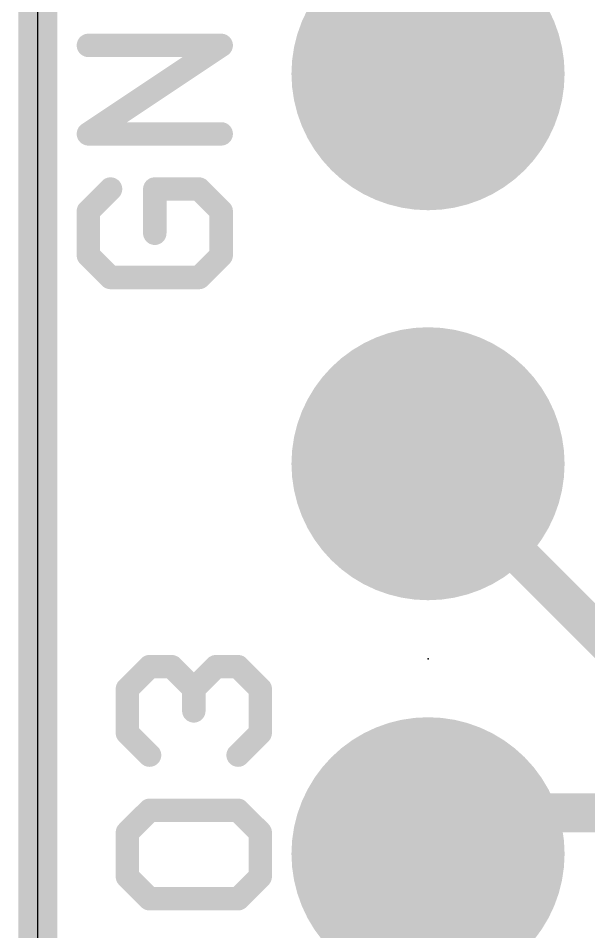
# Model space of a CAD drawing. Extents: x -0.1 to 17.9, y -0.1 to 29.2.
# Drawn here: x -0.13 to 3.59, y 12.19 to 18.14 of the extents above; entities that cross this region are included whole.
import ezdxf

# ---------------------------------------------------------------- set-up
doc = ezdxf.new("R2010")
doc.units = 0
for name, color, linetype in [('1', 12, 'CONTINUOUS'), ('16', 132, 'CONTINUOUS'), ('17', 110, 'CONTINUOUS'), ('20', 53, 'CONTINUOUS'), ('21', 40, 'CONTINUOUS'), ('23', 53, 'CONTINUOUS')]:
    doc.layers.add(name, color=color, linetype=linetype)

# ---------------------------------------------------------------- blocks, each defined once
blk = doc.blocks.new('ROUNDP')
at = {"const_width": 0.5}
blk.add_lwpolyline([(0, -0.25, 1), (0, 0.25, 1), (0, -0.25)], format="xyb", dxfattribs=at)

msp = doc.modelspace()

# ---------------------------------------------------------------- linework, layer by layer
at = {"layer": '1', "const_width": 0.254}
for points in [[(0, 27.94), (0, 0)], [(2.54, 15.24), (3.814, 13.966)], [(2.54, 12.7), (2.806, 12.966)], [(2.806, 12.966), (6.89, 12.966)]]:
    msp.add_lwpolyline(points, dxfattribs=at)
at = {"layer": '1', "const_width": 0.127}
for points in [[(2.5849, 15.2849, 1), (2.4951, 15.1951)], [(2.806, 13.0295, 1), (2.806, 12.9025)], [(2.8509, 12.9211, 1), (2.7611, 13.0109)], [(2.4951, 12.7449, 1), (2.5849, 12.6551)]]:
    msp.add_lwpolyline(points, format="xyb", dxfattribs=at)
at = {"layer": '16', "const_width": 0.254}
msp.add_lwpolyline([(0, 27.813), (0, 0)], dxfattribs=at)
at = {"layer": '20'}
msp.add_line((0, 0), (0, 26.035), dxfattribs=at)
at = {"layer": '21', "const_width": 0.1524}
for points in [[(0.3295, 17.3884), (1.1938, 17.9647)], [(1.1938, 17.9647), (0.3295, 17.9647)], [(1.1938, 17.3884), (0.3295, 17.3884)], [(0.4735, 17.0291), (0.3295, 16.8851)], [(1.0497, 17.0291), (0.7616, 17.0291)], [(0.7616, 17.0291), (0.7616, 16.741)], [(1.1938, 16.8851), (1.0497, 17.0291)], [(0.3295, 16.8851), (0.3295, 16.597)], [(1.1938, 16.597), (1.1938, 16.8851)], [(0.3295, 16.597), (0.4735, 16.4529)], [(1.0497, 16.4529), (1.1938, 16.597)], [(0.4735, 16.4529), (1.0497, 16.4529)], [(0.5835, 13.7742), (0.7275, 13.9183)], [(0.7275, 13.9183), (0.8716, 13.9183)], [(0.8716, 13.9183), (1.0156, 13.7742)], [(1.0156, 13.7742), (1.1597, 13.9183)], [(1.1597, 13.9183), (1.3037, 13.9183)], [(1.3037, 13.9183), (1.4478, 13.7742)], [(0.5835, 13.4861), (0.5835, 13.7742)], [(1.0156, 13.7742), (1.0156, 13.6302)], [(1.4478, 13.7742), (1.4478, 13.4861)], [(0.7275, 13.342), (0.5835, 13.4861)], [(1.4478, 13.4861), (1.3037, 13.342)], [(0.7275, 12.9827), (0.5835, 12.8387)], [(1.3037, 12.9827), (0.7275, 12.9827)], [(1.4478, 12.8387), (1.3037, 12.9827)], [(0.5835, 12.8387), (0.5835, 12.5506)], [(1.4478, 12.5506), (1.4478, 12.8387)], [(0.5835, 12.5506), (0.7275, 12.4065)], [(1.3037, 12.4065), (1.4478, 12.5506)], [(0.7275, 12.4065), (1.3037, 12.4065)]]:
    msp.add_lwpolyline(points, dxfattribs=at)
at = {"layer": '21', "const_width": 0.0762}
for points in [[(0.3295, 18.0028, 1), (0.3295, 17.9266)], [(1.2149, 17.933, 1), (1.1727, 17.9964)], [(1.1938, 17.9266, 1), (1.1938, 18.0028)], [(0.3083, 17.4201, 1), (0.3506, 17.3567)], [(0.3295, 17.4265, 1), (0.3295, 17.3503)], [(1.1938, 17.3503, 1), (1.1938, 17.4265)], [(0.5005, 17.0022, 1), (0.4466, 17.0561)], [(0.7616, 17.0672, 1), (0.7616, 16.991)], [(0.7997, 17.0291, 1), (0.7235, 17.0291)], [(1.0767, 17.0561, 1), (1.0228, 17.0022)], [(1.0497, 16.991, 1), (1.0497, 17.0672)], [(0.3676, 16.8851, 1), (0.2914, 16.8851)], [(1.2319, 16.8851, 1), (1.1557, 16.8851)], [(0.3025, 16.912, 1), (0.3564, 16.8581)], [(1.1669, 16.8581, 1), (1.2207, 16.912)], [(0.7235, 16.741, 1), (0.7997, 16.741)], [(0.3564, 16.6239, 1), (0.3025, 16.57)], [(1.2207, 16.57, 1), (1.1669, 16.6239)], [(0.2914, 16.597, 1), (0.3676, 16.597)], [(1.1557, 16.597, 1), (1.2319, 16.597)], [(0.4735, 16.491, 1), (0.4735, 16.4148)], [(0.4466, 16.426, 1), (0.5005, 16.4799)], [(1.0228, 16.4799, 1), (1.0767, 16.426)], [(1.0497, 16.4148, 1), (1.0497, 16.491)], [(0.7275, 13.9564, 1), (0.7275, 13.8802)], [(0.7545, 13.8913, 1), (0.7006, 13.9452)], [(0.8985, 13.9452, 1), (0.8446, 13.8913)], [(0.8716, 13.8802, 1), (0.8716, 13.9564)], [(1.1597, 13.9564, 1), (1.1597, 13.8802)], [(1.1866, 13.8913, 1), (1.1327, 13.9452)], [(1.3307, 13.9452, 1), (1.2768, 13.8913)], [(1.3037, 13.8802, 1), (1.3037, 13.9564)], [(0.6216, 13.7742, 1), (0.5454, 13.7742)], [(0.5565, 13.8011, 1), (0.6104, 13.7473)], [(1.0537, 13.7742, 1), (0.9775, 13.7742)], [(0.9887, 13.8011, 1), (1.0426, 13.7473)], [(0.9887, 13.7473, 1), (1.0426, 13.8011)], [(1.4859, 13.7742, 1), (1.4097, 13.7742)], [(1.4209, 13.7473, 1), (1.4747, 13.8011)], [(0.9775, 13.6302, 1), (1.0537, 13.6302)], [(0.6104, 13.513, 1), (0.5565, 13.4592)], [(0.5454, 13.4861, 1), (0.6216, 13.4861)], [(1.4097, 13.4861, 1), (1.4859, 13.4861)], [(1.4747, 13.4592, 1), (1.4209, 13.513)], [(0.7006, 13.3151, 1), (0.7545, 13.369)], [(1.2768, 13.369, 1), (1.3307, 13.3151)], [(0.7275, 13.0208, 1), (0.7275, 12.9446)], [(0.7545, 12.9558, 1), (0.7006, 13.0097)], [(1.3307, 13.0097, 1), (1.2768, 12.9558)], [(1.3037, 12.9446, 1), (1.3037, 13.0208)], [(0.6216, 12.8387, 1), (0.5454, 12.8387)], [(1.4859, 12.8387, 1), (1.4097, 12.8387)], [(0.5565, 12.8656, 1), (0.6104, 12.8117)], [(1.4209, 12.8117, 1), (1.4747, 12.8656)], [(0.6104, 12.5775, 1), (0.5565, 12.5236)], [(1.4747, 12.5236, 1), (1.4209, 12.5775)], [(0.5454, 12.5506, 1), (0.6216, 12.5506)], [(1.4097, 12.5506, 1), (1.4859, 12.5506)], [(0.7275, 12.4446, 1), (0.7275, 12.3684)], [(0.7006, 12.3796, 1), (0.7545, 12.4335)], [(1.2768, 12.4335, 1), (1.3307, 12.3796)], [(1.3037, 12.3684, 1), (1.3037, 12.4446)]]:
    msp.add_lwpolyline(points, format="xyb", dxfattribs=at)
at = {"layer": '23'}
msp.add_point((2.54, 13.97), dxfattribs=at)

# ---------------------------------------------------------------- block references
at = {"layer": '17', "xscale": 1.778, "yscale": 1.778}
for p in [(2.54, 17.78), (2.54, 17.78), (2.54, 15.24), (2.54, 15.24), (2.54, 12.7), (2.54, 12.7)]:
    msp.add_blockref('ROUNDP', p, dxfattribs=at)

doc.saveas('drawing.dxf')
